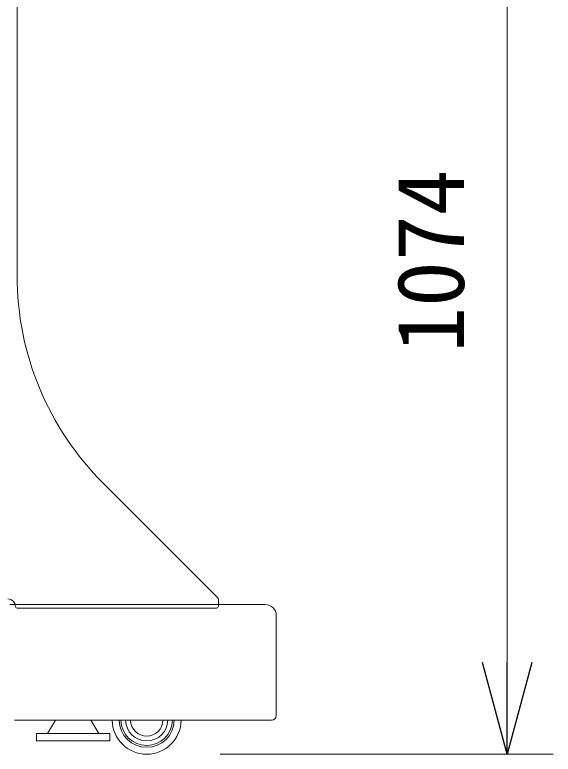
# Model space of a CAD drawing. Units: millimetres, scale not verified. Extents: x -62 to 62, y -56 to 57.
# Drawn here: x 43.26 to 57.9, y -4.16 to 15.96 of the extents above; entities that cross this region are included whole.
import ezdxf
from ezdxf.enums import TextEntityAlignment as Align

# ---------------------------------------------------------------- set-up
doc = ezdxf.new("R2010")
doc.units = ezdxf.units.MM
doc.header["$LTSCALE"] = 0.125
doc.layers.add('0-0_0', color=7, linetype='Continuous')
doc.layers.add('0-4_SUNPO', color=3, linetype='Continuous', lineweight=18)
doc.layers.add('0-5_GAIKEI', color=1, linetype='Continuous', lineweight=18)
doc.styles.add('ＭＳ ゴシック', font='')
doc.styles.get('ＭＳ ゴシック').set_extended_font_data('MS Gothic')

# ---------------------------------------------------------------- blocks, each defined once
blk = doc.blocks.new('_Open30')
at = {"layer": '0-0_0'}
blk.add_line((0, 0), (-1, 0), dxfattribs=at)
blk.add_lwpolyline([(-1, 0.26795), (0, 0), (-1, -0.26795)], dxfattribs=at)
blk = doc.blocks.new('D7')
at = {"layer": '0-4_SUNPO'}
for p, q in [((250.1529, 311.8371), (250.1529, 333.6871)), ((242.3443, 309.3371), (251.4029, 309.3371))]:
    blk.add_line(p, q, dxfattribs=at)
at = {"layer": '0-4_SUNPO', "xscale": 2.5, "yscale": 2.5, "rotation": 270}
blk.add_blockref('_Open30', (250.1529, 309.3371), dxfattribs=at)
at = {"layer": '0-4_SUNPO', "color": 7, "style": 'ＭＳ ゴシック'}
blk.add_text('1074', height=1.833, rotation=90, dxfattribs=at).set_placement((249.5279, 320.2621), align=Align.BOTTOM_LEFT)

msp = doc.modelspace()

# ---------------------------------------------------------------- linework, layer by layer
at = {"layer": '0-5_GAIKEI', "color": 7}
for p, q in [((43.3193, 21.4161), (43.3193, 8.8671)), ((48.7724, 0.1004), (45.6625, 3.2103)), ((48.7943, -0.1379), (48.7943, 0.0474)), ((43.1193, -0.0879), (50.0693, -0.0879)), ((43.3193, -0.1879), (48.7443, -0.1879)), ((50.3693, -3.1129), (50.3693, -0.3879)), ((43.2443, -3.2379), (50.2443, -3.2379))]:
    msp.add_line(p, q, dxfattribs=at)
at = {"layer": '0-5_GAIKEI'}
for p, q in [((44.1458, -3.5954), (44.3624, -3.2379)), ((45.3263, -3.2379), (45.5429, -3.5954)), ((45.8443, -3.5954), (43.8443, -3.5954)), ((43.8443, -3.5954), (43.8443, -3.7954)), ((45.8443, -3.5954), (45.8443, -3.7954)), ((45.8443, -3.7954), (43.8443, -3.7954))]:
    msp.add_line(p, q, dxfattribs=at)
at = {"layer": '0-5_GAIKEI', "color": 7}
for centre, radius, start, end in [((51.3193, 8.8671), 8, 180, 225), ((43.0693, -0.1379), 0.2, 0, 90), ((48.7193, 0.0474), 0.075, 0, 45), ((43.3193, -0.1379), 0.05, 180, 270), ((48.7443, -0.1379), 0.05, 270, 0), ((50.0693, -0.3879), 0.3, 0, 90), ((50.2443, -3.1129), 0.125, 270, 0)]:
    msp.add_arc(centre, radius, start, end, dxfattribs=at)
at = {"layer": '0-5_GAIKEI'}
for radius, start, end in [(0.9375, 180.76397, 359.23603), (0.75, 180.95497, 359.04503), (0.7, 181.02319, 358.97681), (0.575, 181.24566, 358.75434), (0.4425, 181.61874, 358.38126)]:
    msp.add_arc((46.8443, -3.2254), radius, start, end, dxfattribs=at)

# ---------------------------------------------------------------- block references
at = {"layer": '0-4_SUNPO'}
msp.add_blockref('D7', (-193.5, -313.5), dxfattribs=at)

doc.saveas('drawing.dxf')
